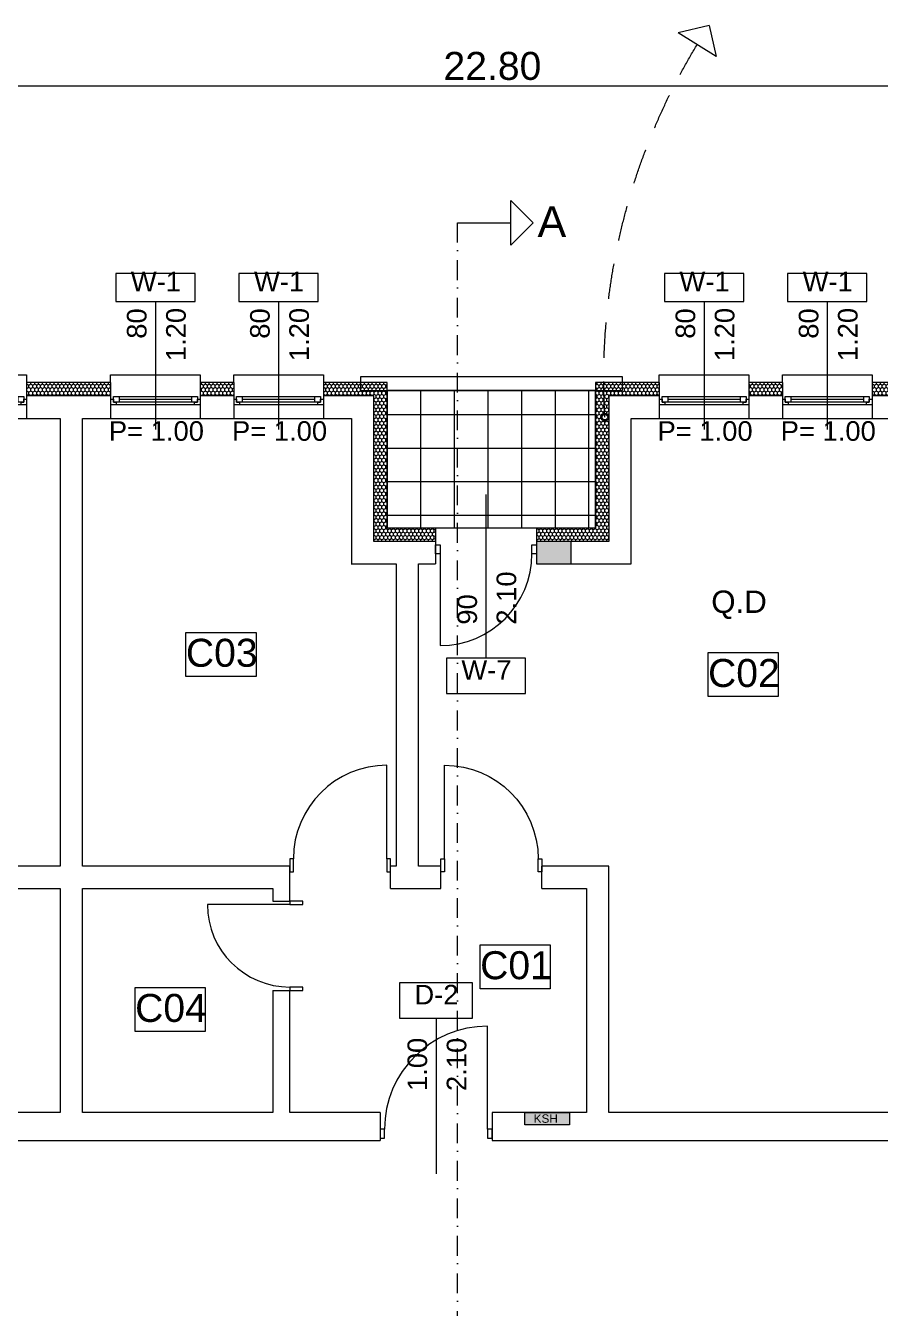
# Model space of a CAD drawing. Header units: feet. Extents: x 2565673 to 2678973, y -122443 to -81443.
# Drawn here: x 2584024 to 2591656, y -101510 to -90051 of the extents above; entities that cross this region are included whole.
import ezdxf
from ezdxf.enums import TextEntityAlignment as Align

# ---------------------------------------------------------------- set-up
doc = ezdxf.new("R2010")
doc.units = ezdxf.units.FT
doc.header["$MEASUREMENT"] = 0
doc.linetypes.add('Dot & Dashed', pattern=[335.138881, 176.388884, -88.194442, 0, -70.555556])
doc.linetypes.add('Long Dashed', pattern=[529.166651, 317.499995, -211.666656])
for name, color, linetype, lineweight in [('ARCHICAD Door Markers_Pen_No__20', 1, 'Continuous', 5), ('ARCHICAD Door Markers_Pen_No__60', 230, 'Continuous', 5), ('ARCHICAD Doors_Pen_No__1', 7, 'Continuous', 5), ('ARCHICAD Doors_Pen_No__60', 230, 'Continuous', 5), ('ARCHICAD Window Markers_Pen_No__20', 1, 'Continuous', 5), ('ARCHICAD Windows_Pen_No__20', 1, 'Continuous', 5), ('Columns_Pen_No__1', 7, 'Continuous', 5), ('Columns_Pen_No__6', 5, 'Continuous', 5), ('Dimensioning - General_Pen_No__41', 7, 'Continuous', 5), ('Exterior walls_Pen_No__1', 7, 'Continuous', 5), ('Exterior walls_Pen_No__20', 1, 'Continuous', 5), ('Shell - Roof_Pen_No__1', 7, 'Continuous', 5), ('Structural - Bearing_Pen_No__1', 7, 'Continuous', 5), ('Structural - Bearing_Pen_No__11', 171, 'Continuous', 5), ('Text blocks_Pen_No__1', 7, 'Continuous', 5), ('Text blocks_Pen_No__2', 8, 'Continuous', 5), ('Text blocks_Pen_No__20', 1, 'Continuous', 5)]:
    doc.layers.add(name, color=color, linetype=linetype, lineweight=lineweight)
for name, color, linetype in [('Columns', 7, 'Continuous'), ('Dimensioning - General', 7, 'Continuous'), ('Exterior walls', 7, 'Continuous'), ('Shell - Roof', 7, 'Continuous')]:
    doc.layers.add(name, color=color, linetype=linetype)
for name, color, linetype, lineweight, true_color in [('Exterior walls_Pen_No__14', 7, 'Continuous', 5, 0xbd8b17), ('Exterior walls_Pen_No__65', 7, 'Continuous', 5, 0x80c2ff), ('Structural - Bearing_Pen_No__82', 7, 'Continuous', 5, 0xaaaaaa)]:
    doc.layers.add(name, color=color, linetype=linetype, lineweight=lineweight, true_color=true_color)
doc.styles.add('GENERATED_STYLE_1', font='arial.ttf')
pattern_1 = [(90, (2247653.822, -76424.967), (-34.641016, 0), [20, -40]), (90, (2247636.502, -76394.967), (-34.641016, 0), [20, -40]), (150, (2247653.822, -76404.967), (17.320508, 30), [20, -40]), (150, (2247619.18, -76404.967), (17.320508, 30), [20, -40]), (210, (2247653.822, -76424.967), (-17.320508, 30), [20, -40]), (210, (2247619.18, -76424.967), (-17.320508, 30), [20, -40])]

# ---------------------------------------------------------------- blocks, each defined once
blk = doc.blocks.new('Window 22_4')
at = {"layer": 'ARCHICAD Windows_Pen_No__20', "color": 1, "linetype": 'Continuous', "lineweight": 5}
for p, q in [((-500, 150), (-500, 220)), ((-500, 220), (500, 220)), ((-500, 150), (-500, 30)), ((500, 220), (500, 150)), ((500, 150), (500, 30)), ((-500, 30), (-500, 0)), ((-500, 0), (-475, 0)), ((-500, 0), (-500, -50)), ((-500, 0), (-500, -50)), ((-475, 25), (-425, 25)), ((-475, -25), (-475, 25)), ((-475, 0), (-475, -25)), ((-425, 25), (425, 25)), ((-425, 25), (-425, -25)), ((-425, 25), (425, 25)), ((-425, 0), (425, 0)), ((425, -25), (425, 25)), ((425, 25), (475, 25)), ((475, 25), (475, -25)), ((475, -25), (475, 0)), ((475, 0), (500, 0)), ((500, 30), (500, 0)), ((500, 0), (500, -50)), ((500, 0), (500, -50)), ((-450, -50), (-500, -50)), ((-500, -50), (-500, -170)), ((-475, -25), (-450, -25)), ((-425, -25), (-475, -25)), ((-450, -25), (-450, -50)), ((450, -50), (-450, -50)), ((425, -25), (-425, -25)), ((475, -25), (425, -25)), ((450, -50), (450, -25)), ((450, -25), (475, -25)), ((500, -50), (450, -50)), ((500, -50), (500, -170)), ((-500, -170), (500, -170))]:
    blk.add_line(p, q, dxfattribs=at)
blk = doc.blocks.new('W Marker 22')
at = {"layer": 'ARCHICAD Window Markers_Pen_No__20', "color": 1, "linetype": 'Continuous', "lineweight": 5}
for p, q in [((0, -1045), (0, 100)), ((-354, -1045), (-354, -1295)), ((354, -1045), (-354, -1045)), ((354, -1295), (354, -1045)), ((-354, -1295), (354, -1295))]:
    blk.add_line(p, q, dxfattribs=at)
at = {"layer": 'ARCHICAD Window Markers_Pen_No__20', "color": 1, "lineweight": 5, "style": 'GENERATED_STYLE_1'}
for tag, p in [('AC_MarkerText_4', (-417, 72)), ('AC_MarkerText_1', (-220, -1257))]:
    blk.add_attdef(tag, text='', height=175, dxfattribs=at).set_placement(p, align=Align.BOTTOM_LEFT)
for tag, p in [('whDistCm', (322, -863)), ('A', (-28, -863))]:
    blk.add_attdef(tag, text='', height=175, rotation=90, dxfattribs=at).set_placement(p, align=Align.BOTTOM_LEFT)
blk = doc.blocks.new('Window 22_3')
at = {"layer": 'ARCHICAD Windows_Pen_No__20', "color": 1, "linetype": 'Continuous', "lineweight": 5}
for p, q in [((-400, 150), (-400, 220)), ((-400, 220), (400, 220)), ((-400, 150), (-400, 30)), ((400, 220), (400, 150)), ((400, 150), (400, 30)), ((-400, 30), (-400, 0)), ((-400, 0), (-375, 0)), ((-400, 0), (-400, -50)), ((-400, 0), (-400, -50)), ((-375, 25), (-325, 25)), ((-375, -25), (-375, 25)), ((-375, 0), (-375, -25)), ((-325, 25), (325, 25)), ((-325, 25), (-325, -25)), ((-325, 25), (325, 25)), ((-325, 0), (325, 0)), ((325, -25), (325, 25)), ((325, 25), (375, 25)), ((375, 25), (375, -25)), ((375, -25), (375, 0)), ((375, 0), (400, 0)), ((400, 30), (400, 0)), ((400, 0), (400, -50)), ((400, 0), (400, -50)), ((-350, -50), (-400, -50)), ((-400, -50), (-400, -170)), ((-375, -25), (-350, -25)), ((-325, -25), (-375, -25)), ((-350, -25), (-350, -50)), ((350, -50), (-350, -50)), ((325, -25), (-325, -25)), ((375, -25), (325, -25)), ((350, -50), (350, -25)), ((350, -25), (375, -25)), ((400, -50), (350, -50)), ((400, -50), (400, -170)), ((-400, -170), (400, -170))]:
    blk.add_line(p, q, dxfattribs=at)
blk = doc.blocks.new('Wall_6', base_point=(2595252, -93239))
at = {"layer": 'Exterior walls_Pen_No__14', "linetype": 'Continuous', "lineweight": 5, "true_color": 0xbd8b17}
h = blk.add_hatch(dxfattribs=at)
h.set_pattern_fill('STYROFOAM_SM_INSULATION', color=42, style=0, pattern_type=2)
h.set_pattern_definition(pattern_1)
h.paths.add_polyline_path([(2589112, -93239), (2589232, -93359), (2589682, -93359), (2589682, -93239)])
h = blk.add_hatch(dxfattribs=at)
h.set_pattern_fill('STYROFOAM_SM_INSULATION', color=42, style=0, pattern_type=2)
h.set_pattern_definition(pattern_1)
h.paths.add_polyline_path([(2590482, -93359), (2590782, -93359), (2590782, -93239), (2590482, -93239)])
h = blk.add_hatch(dxfattribs=at)
h.set_pattern_fill('STYROFOAM_SM_INSULATION', color=42, style=0, pattern_type=2)
h.set_pattern_definition(pattern_1)
h.paths.add_polyline_path([(2591582, -93359), (2592332, -93359), (2592332, -93239), (2591582, -93239)])
h = blk.add_hatch(dxfattribs=at)
h.set_pattern_fill('STYROFOAM_SM_INSULATION', color=42, style=0, pattern_type=2)
h.set_pattern_definition(pattern_1)
h.paths.add_polyline_path([(2593332, -93239), (2593332, -93359), (2593632, -93359), (2593632, -93239)])
h = blk.add_hatch(dxfattribs=at)
h.set_pattern_fill('STYROFOAM_SM_INSULATION', color=42, style=0, pattern_type=2)
h.set_pattern_definition(pattern_1)
h.paths.add_polyline_path([(2594632, -93359), (2595132, -93359), (2595252, -93239), (2594632, -93239)])
at = {"layer": 'Exterior walls_Pen_No__1', "color": 7, "linetype": 'Continuous', "lineweight": 5}
for p, q in [((2589682, -93239), (2589682, -93359)), ((2590482, -93239), (2590482, -93359)), ((2590782, -93239), (2590782, -93359)), ((2591582, -93239), (2591582, -93359)), ((2592332, -93239), (2592332, -93359)), ((2593332, -93239), (2593332, -93359)), ((2593632, -93239), (2593632, -93359)), ((2594632, -93239), (2594632, -93359)), ((2589682, -93359), (2589232, -93359)), ((2589682, -93359), (2589682, -93389)), ((2590782, -93359), (2590482, -93359)), ((2590482, -93359), (2590482, -93389)), ((2590782, -93359), (2590782, -93389)), ((2592332, -93359), (2591582, -93359)), ((2591582, -93359), (2591582, -93389)), ((2592332, -93359), (2592332, -93389)), ((2593632, -93359), (2593332, -93359)), ((2593332, -93359), (2593332, -93389)), ((2593632, -93359), (2593632, -93389)), ((2595132, -93359), (2594632, -93359)), ((2594632, -93359), (2594632, -93389)), ((2589682, -93389), (2589682, -93439)), ((2589682, -93439), (2589682, -93559)), ((2590482, -93389), (2590482, -93439)), ((2590482, -93439), (2590482, -93559)), ((2590782, -93389), (2590782, -93439)), ((2590782, -93439), (2590782, -93559)), ((2591582, -93389), (2591582, -93439)), ((2591582, -93439), (2591582, -93559)), ((2592332, -93389), (2592332, -93439)), ((2592332, -93439), (2592332, -93559)), ((2593332, -93389), (2593332, -93439)), ((2593332, -93439), (2593332, -93559)), ((2593632, -93389), (2593632, -93439)), ((2593632, -93439), (2593632, -93559)), ((2594632, -93389), (2594632, -93439)), ((2594632, -93439), (2594632, -93559))]:
    blk.add_line(p, q, dxfattribs=at)
at = {"layer": 'Exterior walls_Pen_No__1', "color": 7, "linetype": 'Continuous', "lineweight": 5, "flags": 128}
for points in [[(2589682, -93239), (2589112, -93239)], [(2590782, -93239), (2590482, -93239)], [(2592332, -93239), (2591582, -93239)], [(2593632, -93239), (2593332, -93239)], [(2595252, -93239), (2594632, -93239)], [(2589432, -93559), (2589682, -93559)], [(2590482, -93559), (2590782, -93559)], [(2591582, -93559), (2592332, -93559)], [(2593332, -93559), (2593632, -93559)], [(2594632, -93559), (2594932, -93559)]]:
    blk.add_lwpolyline(points, dxfattribs=at)
at = {"layer": 'ARCHICAD Window Markers_Pen_No__20', "color": 1, "lineweight": 5}
ref = blk.add_blockref('W Marker 22', (2590082, -93559), dxfattribs=dict(at, rotation=180))
ref.add_attrib('whDistCm', '1.20', dxfattribs={"color": 1, "lineweight": 5, "height": 175, "rotation": 90, "style": 'GENERATED_STYLE_1'}).set_placement((2590405, -93048), align=Align.BOTTOM_LEFT)
ref.add_attrib('AC_MarkerText_1', 'W-1', dxfattribs={"color": 1, "lineweight": 5, "height": 175, "rotation": 360, "style": 'GENERATED_STYLE_1'}).set_placement((2589862, -92477), align=Align.BOTTOM_LEFT)
ref.add_attrib('AC_MarkerText_2', '80', dxfattribs={"color": 1, "lineweight": 5, "height": 175, "rotation": 90, "style": 'GENERATED_STYLE_1'}).set_placement((2590055, -92848), align=Align.BOTTOM_LEFT)
ref.add_attrib('AC_MarkerText_4', 'P= 1.00', dxfattribs={"color": 1, "lineweight": 5, "height": 175, "rotation": 360, "style": 'GENERATED_STYLE_1'}).set_placement((2589666, -93812), align=Align.BOTTOM_LEFT)
ref = blk.add_blockref('W Marker 22', (2591182, -93559), dxfattribs=dict(at, rotation=180))
ref.add_attrib('whDistCm', '1.20', dxfattribs={"color": 1, "lineweight": 5, "height": 175, "rotation": 90, "style": 'GENERATED_STYLE_1'}).set_placement((2591505, -93048), align=Align.BOTTOM_LEFT)
ref.add_attrib('AC_MarkerText_1', 'W-1', dxfattribs={"color": 1, "lineweight": 5, "height": 175, "rotation": 360, "style": 'GENERATED_STYLE_1'}).set_placement((2590962, -92477), align=Align.BOTTOM_LEFT)
ref.add_attrib('AC_MarkerText_2', '80', dxfattribs={"color": 1, "lineweight": 5, "height": 175, "rotation": 90, "style": 'GENERATED_STYLE_1'}).set_placement((2591155, -92848), align=Align.BOTTOM_LEFT)
ref.add_attrib('AC_MarkerText_4', 'P= 1.00', dxfattribs={"color": 1, "lineweight": 5, "height": 175, "rotation": 360, "style": 'GENERATED_STYLE_1'}).set_placement((2590766, -93812), align=Align.BOTTOM_LEFT)
ref = blk.add_blockref('W Marker 22', (2592832, -93559), dxfattribs=dict(at, rotation=180))
ref.add_attrib('A', '1.00', dxfattribs={"color": 1, "lineweight": 5, "height": 175, "rotation": 90, "style": 'GENERATED_STYLE_1'}).set_placement((2592805, -93048), align=Align.BOTTOM_LEFT)
ref.add_attrib('whDistCm', '1.20', dxfattribs={"color": 1, "lineweight": 5, "height": 175, "rotation": 90, "style": 'GENERATED_STYLE_1'}).set_placement((2593155, -93048), align=Align.BOTTOM_LEFT)
ref.add_attrib('AC_MarkerText_1', 'W-2', dxfattribs={"color": 1, "lineweight": 5, "height": 175, "rotation": 360, "style": 'GENERATED_STYLE_1'}).set_placement((2592612, -92477), align=Align.BOTTOM_LEFT)
ref.add_attrib('AC_MarkerText_4', 'P= 1.00', dxfattribs={"color": 1, "lineweight": 5, "height": 175, "rotation": 360, "style": 'GENERATED_STYLE_1'}).set_placement((2592416, -93812), align=Align.BOTTOM_LEFT)
ref = blk.add_blockref('W Marker 22', (2594132, -93559), dxfattribs=dict(at, rotation=180))
ref.add_attrib('A', '1.00', dxfattribs={"color": 1, "lineweight": 5, "height": 175, "rotation": 90, "style": 'GENERATED_STYLE_1'}).set_placement((2594105, -93048), align=Align.BOTTOM_LEFT)
ref.add_attrib('whDistCm', '1.20', dxfattribs={"color": 1, "lineweight": 5, "height": 175, "rotation": 90, "style": 'GENERATED_STYLE_1'}).set_placement((2594455, -93048), align=Align.BOTTOM_LEFT)
ref.add_attrib('AC_MarkerText_1', 'W-2', dxfattribs={"color": 1, "lineweight": 5, "height": 175, "rotation": 360, "style": 'GENERATED_STYLE_1'}).set_placement((2593912, -92477), align=Align.BOTTOM_LEFT)
ref.add_attrib('AC_MarkerText_4', 'P= 1.00', dxfattribs={"color": 1, "lineweight": 5, "height": 175, "rotation": 360, "style": 'GENERATED_STYLE_1'}).set_placement((2593716, -93812), align=Align.BOTTOM_LEFT)
at = {"layer": 'ARCHICAD Windows_Pen_No__20', "color": 1, "linetype": 'Continuous', "lineweight": 5, "zscale": 1000}
for name, p in [('Window 22_3', (2590082, -93389)), ('Window 22_3', (2591182, -93389)), ('Window 22_4', (2592832, -93389)), ('Window 22_4', (2594132, -93389))]:
    blk.add_blockref(name, p, dxfattribs=at)
blk = doc.blocks.new('Wall_7', base_point=(2589112, -93239))
at = {"layer": 'Exterior walls_Pen_No__14', "linetype": 'Continuous', "lineweight": 5, "true_color": 0xbd8b17}
h = blk.add_hatch(dxfattribs=at)
h.set_pattern_fill('STYROFOAM_SM_INSULATION', color=42, style=0, pattern_type=2)
h.set_pattern_definition(pattern_1)
h.paths.add_polyline_path([(2589112, -93239), (2589112, -93583), (2589196, -93583), (2589179, -93578), (2589166, -93566), (2589161, -93548), (2589166, -93531), (2589179, -93518), (2589196, -93513), (2589214, -93518), (2589227, -93531), (2589231, -93548), (2589227, -93566), (2589214, -93578), (2589196, -93583), (2589232, -93583), (2589232, -93359)])
h = blk.add_hatch(dxfattribs=at)
h.set_pattern_fill('STYROFOAM_SM_INSULATION', color=42, style=0, pattern_type=2)
h.set_pattern_definition(pattern_1)
h.paths.add_polyline_path([(2589112, -93583), (2589112, -94539), (2589232, -94659), (2589232, -93583)])
at = {"layer": 'Exterior walls_Pen_No__1', "color": 7, "linetype": 'Continuous', "lineweight": 5}
for p, q in [((2589232, -93359), (2589232, -93583)), ((2589232, -93583), (2589232, -94659))]:
    blk.add_line(p, q, dxfattribs=at)
at = {"layer": 'Exterior walls_Pen_No__1', "color": 7, "linetype": 'Continuous', "lineweight": 5, "flags": 128}
for points in [[(2589112, -93239), (2589112, -94539)], [(2589432, -94859), (2589432, -93559)]]:
    blk.add_lwpolyline(points, dxfattribs=at)
blk = doc.blocks.new('Wall_8', base_point=(2589112, -94539))
at = {"layer": 'Exterior walls_Pen_No__14', "linetype": 'Continuous', "lineweight": 5, "true_color": 0xbd8b17}
h = blk.add_hatch(dxfattribs=at)
h.set_pattern_fill('STYROFOAM_SM_INSULATION', color=42, style=0, pattern_type=2)
h.set_pattern_definition(pattern_1)
h.paths.add_polyline_path([(2589112, -94539), (2588585, -94539), (2588585, -94659), (2589232, -94659)])
at = {"layer": 'Exterior walls_Pen_No__1', "color": 7, "linetype": 'Continuous', "lineweight": 5}
blk.add_line((2589232, -94659), (2588585, -94659), dxfattribs=at)
at = {"layer": 'Exterior walls_Pen_No__1', "color": 7, "linetype": 'Continuous', "lineweight": 5, "flags": 128}
for points in [[(2589112, -94539), (2588585, -94539)], [(2588585, -94539), (2588585, -94859)], [(2588585, -94859), (2589432, -94859)]]:
    blk.add_lwpolyline(points, dxfattribs=at)
blk = doc.blocks.new('Wall_9', base_point=(2587252, -94539))
at = {"layer": 'Exterior walls_Pen_No__14', "linetype": 'Continuous', "lineweight": 5, "true_color": 0xbd8b17}
h = blk.add_hatch(dxfattribs=at)
h.set_pattern_fill('STYROFOAM_SM_INSULATION', color=42, style=0, pattern_type=2)
h.set_pattern_definition(pattern_1)
h.paths.add_polyline_path([(2587252, -94539), (2587252, -93239), (2587132, -93359), (2587132, -94659)])
at = {"layer": 'Exterior walls_Pen_No__1', "color": 7, "linetype": 'Continuous', "lineweight": 5}
blk.add_line((2587132, -94659), (2587132, -93359), dxfattribs=at)
at = {"layer": 'Exterior walls_Pen_No__1', "color": 7, "linetype": 'Continuous', "lineweight": 5, "flags": 128}
for points in [[(2587252, -94539), (2587252, -93239)], [(2586932, -93559), (2586932, -94859)]]:
    blk.add_lwpolyline(points, dxfattribs=at)
blk = doc.blocks.new('Wall_10', base_point=(2587252, -93239))
at = {"layer": 'Exterior walls_Pen_No__14', "linetype": 'Continuous', "lineweight": 5, "true_color": 0xbd8b17}
h = blk.add_hatch(dxfattribs=at)
h.set_pattern_fill('STYROFOAM_SM_INSULATION', color=42, style=0, pattern_type=2)
h.set_pattern_definition(pattern_1)
h.paths.add_polyline_path([(2581732, -93239), (2581112, -93239), (2581232, -93359), (2581732, -93359)])
h = blk.add_hatch(dxfattribs=at)
h.set_pattern_fill('STYROFOAM_SM_INSULATION', color=42, style=0, pattern_type=2)
h.set_pattern_definition(pattern_1)
h.paths.add_polyline_path([(2582732, -93359), (2583032, -93359), (2583032, -93239), (2582732, -93239)])
h = blk.add_hatch(dxfattribs=at)
h.set_pattern_fill('STYROFOAM_SM_INSULATION', color=42, style=0, pattern_type=2)
h.set_pattern_definition(pattern_1)
h.paths.add_polyline_path([(2584032, -93359), (2584782, -93359), (2584782, -93239), (2584032, -93239)])
h = blk.add_hatch(dxfattribs=at)
h.set_pattern_fill('STYROFOAM_SM_INSULATION', color=42, style=0, pattern_type=2)
h.set_pattern_definition(pattern_1)
h.paths.add_polyline_path([(2585582, -93359), (2585882, -93359), (2585882, -93239), (2585582, -93239)])
h = blk.add_hatch(dxfattribs=at)
h.set_pattern_fill('STYROFOAM_SM_INSULATION', color=42, style=0, pattern_type=2)
h.set_pattern_definition(pattern_1)
h.paths.add_polyline_path([(2586682, -93359), (2587132, -93359), (2587252, -93239), (2586682, -93239)])
at = {"layer": 'Exterior walls_Pen_No__1', "color": 7, "linetype": 'Continuous', "lineweight": 5}
for p, q in [((2581732, -93239), (2581732, -93359)), ((2582732, -93239), (2582732, -93359)), ((2583032, -93239), (2583032, -93359)), ((2584032, -93239), (2584032, -93359)), ((2584782, -93239), (2584782, -93359)), ((2585582, -93239), (2585582, -93359)), ((2585882, -93239), (2585882, -93359)), ((2586682, -93239), (2586682, -93359)), ((2581732, -93359), (2581232, -93359)), ((2581732, -93359), (2581732, -93389)), ((2583032, -93359), (2582732, -93359)), ((2582732, -93359), (2582732, -93389)), ((2583032, -93359), (2583032, -93389)), ((2584782, -93359), (2584032, -93359)), ((2584032, -93359), (2584032, -93389)), ((2584782, -93359), (2584782, -93389)), ((2585882, -93359), (2585582, -93359)), ((2585582, -93359), (2585582, -93389)), ((2585882, -93359), (2585882, -93389)), ((2587132, -93359), (2586682, -93359)), ((2586682, -93359), (2586682, -93389)), ((2581732, -93389), (2581732, -93439)), ((2581732, -93439), (2581732, -93559)), ((2582732, -93389), (2582732, -93439)), ((2582732, -93439), (2582732, -93559)), ((2583032, -93389), (2583032, -93439)), ((2583032, -93439), (2583032, -93559)), ((2584032, -93389), (2584032, -93439)), ((2584032, -93439), (2584032, -93559)), ((2584782, -93389), (2584782, -93439)), ((2584782, -93439), (2584782, -93559)), ((2585582, -93389), (2585582, -93439)), ((2585582, -93439), (2585582, -93559)), ((2585882, -93389), (2585882, -93439)), ((2585882, -93439), (2585882, -93559)), ((2586682, -93389), (2586682, -93439)), ((2586682, -93439), (2586682, -93559))]:
    blk.add_line(p, q, dxfattribs=at)
at = {"layer": 'Exterior walls_Pen_No__1', "color": 7, "linetype": 'Continuous', "lineweight": 5, "flags": 128}
for points in [[(2581732, -93239), (2581112, -93239)], [(2583032, -93239), (2582732, -93239)], [(2584782, -93239), (2584032, -93239)], [(2585882, -93239), (2585582, -93239)], [(2587252, -93239), (2586682, -93239)], [(2581432, -93559), (2581732, -93559)], [(2582732, -93559), (2583032, -93559)], [(2584032, -93559), (2584332, -93559)], [(2584532, -93559), (2584782, -93559)], [(2585582, -93559), (2585882, -93559)], [(2586682, -93559), (2586932, -93559)]]:
    blk.add_lwpolyline(points, dxfattribs=at)
at = {"layer": 'ARCHICAD Window Markers_Pen_No__20', "color": 1, "lineweight": 5}
ref = blk.add_blockref('W Marker 22', (2582232, -93559), dxfattribs=dict(at, rotation=180))
ref.add_attrib('A', '1.00', dxfattribs={"color": 1, "lineweight": 5, "height": 175, "rotation": 90, "style": 'GENERATED_STYLE_1'}).set_placement((2582205, -93048), align=Align.BOTTOM_LEFT)
ref.add_attrib('whDistCm', '1.20', dxfattribs={"color": 1, "lineweight": 5, "height": 175, "rotation": 90, "style": 'GENERATED_STYLE_1'}).set_placement((2582555, -93048), align=Align.BOTTOM_LEFT)
ref.add_attrib('AC_MarkerText_1', 'W-2', dxfattribs={"color": 1, "lineweight": 5, "height": 175, "rotation": 360, "style": 'GENERATED_STYLE_1'}).set_placement((2582012, -92477), align=Align.BOTTOM_LEFT)
ref.add_attrib('AC_MarkerText_4', 'P= 1.00', dxfattribs={"color": 1, "lineweight": 5, "height": 175, "rotation": 360, "style": 'GENERATED_STYLE_1'}).set_placement((2581816, -93812), align=Align.BOTTOM_LEFT)
ref = blk.add_blockref('W Marker 22', (2583532, -93559), dxfattribs=dict(at, rotation=180))
ref.add_attrib('A', '1.00', dxfattribs={"color": 1, "lineweight": 5, "height": 175, "rotation": 90, "style": 'GENERATED_STYLE_1'}).set_placement((2583505, -93048), align=Align.BOTTOM_LEFT)
ref.add_attrib('whDistCm', '1.20', dxfattribs={"color": 1, "lineweight": 5, "height": 175, "rotation": 90, "style": 'GENERATED_STYLE_1'}).set_placement((2583855, -93048), align=Align.BOTTOM_LEFT)
ref.add_attrib('AC_MarkerText_1', 'W-2', dxfattribs={"color": 1, "lineweight": 5, "height": 175, "rotation": 360, "style": 'GENERATED_STYLE_1'}).set_placement((2583312, -92477), align=Align.BOTTOM_LEFT)
ref.add_attrib('AC_MarkerText_4', 'P= 1.00', dxfattribs={"color": 1, "lineweight": 5, "height": 175, "rotation": 360, "style": 'GENERATED_STYLE_1'}).set_placement((2583116, -93812), align=Align.BOTTOM_LEFT)
ref = blk.add_blockref('W Marker 22', (2585182, -93559), dxfattribs=dict(at, rotation=180))
ref.add_attrib('whDistCm', '1.20', dxfattribs={"color": 1, "lineweight": 5, "height": 175, "rotation": 90, "style": 'GENERATED_STYLE_1'}).set_placement((2585505, -93048), align=Align.BOTTOM_LEFT)
ref.add_attrib('AC_MarkerText_1', 'W-1', dxfattribs={"color": 1, "lineweight": 5, "height": 175, "rotation": 360, "style": 'GENERATED_STYLE_1'}).set_placement((2584962, -92477), align=Align.BOTTOM_LEFT)
ref.add_attrib('AC_MarkerText_2', '80', dxfattribs={"color": 1, "lineweight": 5, "height": 175, "rotation": 90, "style": 'GENERATED_STYLE_1'}).set_placement((2585155, -92848), align=Align.BOTTOM_LEFT)
ref.add_attrib('AC_MarkerText_4', 'P= 1.00', dxfattribs={"color": 1, "lineweight": 5, "height": 175, "rotation": 360, "style": 'GENERATED_STYLE_1'}).set_placement((2584766, -93812), align=Align.BOTTOM_LEFT)
ref = blk.add_blockref('W Marker 22', (2586282, -93559), dxfattribs=dict(at, rotation=180))
ref.add_attrib('whDistCm', '1.20', dxfattribs={"color": 1, "lineweight": 5, "height": 175, "rotation": 90, "style": 'GENERATED_STYLE_1'}).set_placement((2586605, -93048), align=Align.BOTTOM_LEFT)
ref.add_attrib('AC_MarkerText_1', 'W-1', dxfattribs={"color": 1, "lineweight": 5, "height": 175, "rotation": 360, "style": 'GENERATED_STYLE_1'}).set_placement((2586062, -92477), align=Align.BOTTOM_LEFT)
ref.add_attrib('AC_MarkerText_2', '80', dxfattribs={"color": 1, "lineweight": 5, "height": 175, "rotation": 90, "style": 'GENERATED_STYLE_1'}).set_placement((2586255, -92848), align=Align.BOTTOM_LEFT)
ref.add_attrib('AC_MarkerText_4', 'P= 1.00', dxfattribs={"color": 1, "lineweight": 5, "height": 175, "rotation": 360, "style": 'GENERATED_STYLE_1'}).set_placement((2585866, -93812), align=Align.BOTTOM_LEFT)
at = {"layer": 'ARCHICAD Windows_Pen_No__20', "color": 1, "linetype": 'Continuous', "lineweight": 5, "zscale": 1000}
for name, p in [('Window 22_4', (2582232, -93389)), ('Window 22_4', (2583532, -93389)), ('Window 22_3', (2585182, -93389)), ('Window 22_3', (2586282, -93389))]:
    blk.add_blockref(name, p, dxfattribs=at)
blk = doc.blocks.new('Storefront with Transom 22_4')
at = {"layer": 'ARCHICAD Doors_Pen_No__60', "color": 230, "linetype": 'Continuous', "lineweight": 5}
for p, q in [((460, 0), (460, 920)), ((-500, 150), (-500, 0)), ((500, 150), (500, 0)), ((-500, 0), (-500, -80)), ((-460, 0), (-500, 0)), ((-500, 0), (-500, -80)), ((-500, 0), (-500, -80)), ((-460, -80), (-460, 0)), ((460, 0), (460, -80)), ((500, 0), (460, 0)), ((500, -80), (500, 0)), ((500, 0), (500, -80)), ((500, 0), (500, -80)), ((-500, -80), (-460, -80)), ((-500, -80), (-500, -100)), ((460, -80), (500, -80)), ((500, -80), (500, -100))]:
    blk.add_line(p, q, dxfattribs=at)
blk.add_arc((460, 0), 920, 90, 180, dxfattribs=at)
blk = doc.blocks.new('D Marker 22')
at = {"layer": 'ARCHICAD Door Markers_Pen_No__60', "color": 230, "linetype": 'Continuous', "lineweight": 5}
for p, q in [((0, -1093), (0, 300)), ((-327, -1093), (-327, -1407)), ((327, -1093), (-327, -1093)), ((327, -1407), (327, -1093)), ((-327, -1407), (327, -1407))]:
    blk.add_line(p, q, dxfattribs=at)
at = {"layer": 'ARCHICAD Door Markers_Pen_No__60', "color": 230, "lineweight": 5, "style": 'GENERATED_STYLE_1'}
for tag, p in [('AC_MarkerText_3', (322, -793)), ('A', (-28, -793))]:
    blk.add_attdef(tag, text='', height=175, rotation=90, dxfattribs=at).set_placement(p, align=Align.BOTTOM_LEFT)
blk.add_attdef('AC_MarkerText_1', text='', height=175, dxfattribs=at).set_placement((-193, -1337), align=Align.BOTTOM_LEFT)
blk = doc.blocks.new('Wall_38', base_point=(2595132, -100009))
at = {"layer": 'Exterior walls_Pen_No__1', "color": 7, "linetype": 'Continuous', "lineweight": 5}
for p, q in [((2587188, -99759), (2587188, -99909)), ((2588188, -99759), (2588188, -99909)), ((2587188, -99909), (2587188, -99989)), ((2588188, -99909), (2588188, -99989)), ((2587188, -99989), (2587188, -100009)), ((2588188, -99989), (2588188, -100009))]:
    blk.add_line(p, q, dxfattribs=at)
at = {"layer": 'Exterior walls_Pen_No__1', "color": 7, "linetype": 'Continuous', "lineweight": 5, "flags": 128}
for points in [[(2584332, -99759), (2582632, -99759)], [(2586232, -99759), (2584532, -99759)], [(2587188, -99759), (2586382, -99759)], [(2589032, -99759), (2588188, -99759)], [(2591832, -99759), (2589232, -99759)], [(2582382, -100009), (2587188, -100009)], [(2588188, -100009), (2593982, -100009)]]:
    blk.add_lwpolyline(points, dxfattribs=at)
at = {"layer": 'ARCHICAD Door Markers_Pen_No__60', "color": 230, "lineweight": 5}
ref = blk.add_blockref('D Marker 22', (2587688, -100009), dxfattribs=dict(at, rotation=180))
ref.add_attrib('A', '1.00', dxfattribs={"color": 230, "lineweight": 5, "height": 175, "rotation": 90, "style": 'GENERATED_STYLE_1'}).set_placement((2587661, -99568), align=Align.BOTTOM_LEFT)
ref.add_attrib('AC_MarkerText_1', 'D-2', dxfattribs={"color": 230, "lineweight": 5, "height": 175, "rotation": 360, "style": 'GENERATED_STYLE_1'}).set_placement((2587495, -98847), align=Align.BOTTOM_LEFT)
ref.add_attrib('AC_MarkerText_3', '2.10', dxfattribs={"color": 230, "lineweight": 5, "height": 175, "rotation": 90, "style": 'GENERATED_STYLE_1'}).set_placement((2588011, -99568), align=Align.BOTTOM_LEFT)
at = {"layer": 'ARCHICAD Doors_Pen_No__60', "color": 230, "linetype": 'Continuous', "lineweight": 5, "zscale": 1000}
blk.add_blockref('Storefront with Transom 22_4', (2587688, -99909), dxfattribs=at)
blk = doc.blocks.new('Wall_41', base_point=(2584532, -100009))
at = {"layer": 'Exterior walls_Pen_No__1', "color": 7, "linetype": 'Continuous', "lineweight": 5, "flags": 128}
for points in [[(2584332, -93559), (2584332, -97559)], [(2584532, -97559), (2584532, -93559)], [(2584332, -97759), (2584332, -99759)], [(2584532, -99759), (2584532, -97759)]]:
    blk.add_lwpolyline(points, dxfattribs=at)
blk = doc.blocks.new('Entrance Door 22_3')
at = {"layer": 'ARCHICAD Doors_Pen_No__1', "color": 7, "linetype": 'Continuous', "lineweight": 5}
for p, q in [((418, 0), (418, 836)), ((-418, 0), (-450, 0)), ((-450, 0), (-450, -115)), ((-418, -115), (-418, 0)), ((450, 0), (418, 0)), ((418, 0), (418, -115)), ((450, -115), (450, 0)), ((-450, -115), (-450, -65)), ((-450, -115), (-450, -65)), ((450, -115), (450, -65)), ((450, -115), (450, -65)), ((-450, -115), (-418, -115)), ((-450, -265), (-450, -115)), ((418, -115), (450, -115)), ((450, -265), (450, -115))]:
    blk.add_line(p, q, dxfattribs=at)
blk.add_arc((418, 0), 836, 90, 180, dxfattribs=at)
blk = doc.blocks.new('Wall_42', base_point=(2584532, -97759))
at = {"layer": 'Exterior walls_Pen_No__1', "color": 7, "linetype": 'Continuous', "lineweight": 5}
for p, q in [((2586382, -97609), (2586382, -97559)), ((2586382, -97759), (2586382, -97609)), ((2587282, -97609), (2587282, -97559)), ((2587282, -97759), (2587282, -97609)), ((2587732, -97609), (2587732, -97559)), ((2587732, -97759), (2587732, -97609)), ((2588632, -97609), (2588632, -97559)), ((2588632, -97759), (2588632, -97609))]:
    blk.add_line(p, q, dxfattribs=at)
at = {"layer": 'Exterior walls_Pen_No__1', "color": 7, "linetype": 'Continuous', "lineweight": 5, "flags": 128}
for points in [[(2586382, -97559), (2584532, -97559)], [(2587332, -97559), (2587282, -97559)], [(2587732, -97559), (2587532, -97559)], [(2589232, -97559), (2588632, -97559)], [(2584532, -97759), (2586232, -97759)], [(2587282, -97759), (2587732, -97759)], [(2588632, -97759), (2589032, -97759)]]:
    blk.add_lwpolyline(points, dxfattribs=at)
at = {"layer": 'ARCHICAD Doors_Pen_No__1', "color": 7, "linetype": 'Continuous', "lineweight": 5, "zscale": 1000}
blk.add_blockref('Entrance Door 22_3', (2586832, -97494), dxfattribs=at)
at = {"layer": 'ARCHICAD Doors_Pen_No__1', "color": 7, "linetype": 'Continuous', "lineweight": 5, "xscale": -1, "zscale": 1000}
blk.add_blockref('Entrance Door 22_3', (2588182, -97494), dxfattribs=at)
blk = doc.blocks.new('Wall_43', base_point=(2589032, -97759))
at = {"layer": 'Exterior walls_Pen_No__1', "color": 7, "linetype": 'Continuous', "lineweight": 5, "flags": 128}
for points in [[(2589232, -99759), (2589232, -97559)], [(2589032, -97759), (2589032, -99759)]]:
    blk.add_lwpolyline(points, dxfattribs=at)
blk = doc.blocks.new('Wall_44', base_point=(2587532, -97759))
at = {"layer": 'Exterior walls_Pen_No__1', "color": 7, "linetype": 'Continuous', "lineweight": 5, "flags": 128}
for points in [[(2587332, -94859), (2587332, -97559)], [(2587532, -97559), (2587532, -94859)]]:
    blk.add_lwpolyline(points, dxfattribs=at)
blk = doc.blocks.new('Wall_48', base_point=(2579682, -97759))
at = {"layer": 'Exterior walls_Pen_No__1', "color": 7, "linetype": 'Continuous', "lineweight": 5}
for p, q in [((2580582, -97609), (2580582, -97559)), ((2580582, -97759), (2580582, -97609)), ((2581482, -97609), (2581482, -97559)), ((2581482, -97759), (2581482, -97609))]:
    blk.add_line(p, q, dxfattribs=at)
at = {"layer": 'Exterior walls_Pen_No__1', "color": 7, "linetype": 'Continuous', "lineweight": 5, "flags": 128}
for points in [[(2580582, -97559), (2579682, -97559)], [(2584332, -97559), (2581482, -97559)], [(2579682, -97759), (2580582, -97759)], [(2581482, -97759), (2582482, -97759)], [(2582632, -97759), (2584332, -97759)]]:
    blk.add_lwpolyline(points, dxfattribs=at)
at = {"layer": 'ARCHICAD Doors_Pen_No__1', "color": 7, "linetype": 'Continuous', "lineweight": 5, "xscale": -1, "zscale": 1000}
blk.add_blockref('Entrance Door 22_3', (2581032, -97494), dxfattribs=at)
blk = doc.blocks.new('Entrance Door 22_5')
at = {"layer": 'ARCHICAD Doors_Pen_No__1', "color": 7, "linetype": 'Continuous', "lineweight": 5}
for p, q in [((368, 0), (368, 736)), ((-400, 150), (-400, 0)), ((400, 150), (400, 0)), ((-368, 0), (-400, 0)), ((-400, 0), (-400, -115)), ((-368, -115), (-368, 0)), ((400, 0), (368, 0)), ((368, 0), (368, -115)), ((400, -115), (400, 0)), ((-400, -115), (-368, -115)), ((368, -115), (400, -115))]:
    blk.add_line(p, q, dxfattribs=at)
blk.add_arc((368, 0), 736, 90, 180, dxfattribs=at)
blk = doc.blocks.new('Wall_50', base_point=(2586232, -97759))
at = {"layer": 'Exterior walls_Pen_No__1', "color": 7, "linetype": 'Continuous', "lineweight": 5}
for p, q in [((2586232, -97871), (2586382, -97871)), ((2586232, -98671), (2586382, -98671))]:
    blk.add_line(p, q, dxfattribs=at)
at = {"layer": 'Exterior walls_Pen_No__1', "color": 7, "linetype": 'Continuous', "lineweight": 5, "flags": 128}
for points in [[(2586232, -97759), (2586232, -97871)], [(2586382, -97871), (2586382, -97759)], [(2586232, -98671), (2586232, -99759)], [(2586382, -99759), (2586382, -98671)]]:
    blk.add_lwpolyline(points, dxfattribs=at)
at = {"layer": 'ARCHICAD Doors_Pen_No__1', "color": 7, "linetype": 'Continuous', "lineweight": 5, "zscale": 1000, "rotation": 90}
blk.add_blockref('Entrance Door 22_5', (2586382, -98271), dxfattribs=at)
blk = doc.blocks.new('Wall_56', base_point=(2589232, -93189))
at = {"layer": 'Exterior walls_Pen_No__1', "color": 7, "linetype": 'Continuous', "lineweight": 5, "flags": 128}
for points in [[(2589352, -93189), (2587012, -93189)], [(2587132, -93309), (2589232, -93309)]]:
    blk.add_lwpolyline(points, dxfattribs=at)
blk = doc.blocks.new('Wall_57', base_point=(2589232, -93309))
at = {"layer": 'Exterior walls_Pen_No__1', "color": 7, "linetype": 'Continuous', "lineweight": 5, "flags": 128}
for points in [[(2589352, -93309), (2589352, -93189)], [(2589232, -93309), (2589352, -93309)]]:
    blk.add_lwpolyline(points, dxfattribs=at)
blk = doc.blocks.new('Wall_58', base_point=(2587132, -93309))
at = {"layer": 'Exterior walls_Pen_No__1', "color": 7, "linetype": 'Continuous', "lineweight": 5, "flags": 128}
for points in [[(2587012, -93189), (2587012, -93309)], [(2587012, -93309), (2587132, -93309)]]:
    blk.add_lwpolyline(points, dxfattribs=at)
blk = doc.blocks.new('Storefront with Transom 22')
at = {"layer": 'ARCHICAD Doors_Pen_No__60', "color": 230, "linetype": 'Continuous', "lineweight": 5}
for p, q in [((410, 0), (410, 820)), ((-450, 0), (-450, 90)), ((-450, -80), (-450, 0)), ((-450, 0), (-410, 0)), ((-450, -80), (-450, 0)), ((-450, -80), (-450, 0)), ((-410, 0), (-410, -80)), ((410, -80), (410, 0)), ((410, 0), (450, 0)), ((450, 0), (450, 90)), ((450, 0), (450, -80)), ((450, -80), (450, 0)), ((450, -80), (450, 0)), ((-410, -80), (-450, -80)), ((-450, -110), (-450, -80)), ((-450, -230), (-450, -110)), ((450, -80), (410, -80)), ((450, -110), (450, -80)), ((450, -230), (450, -110))]:
    blk.add_line(p, q, dxfattribs=at)
blk.add_arc((410, 0), 820, 90, 180, dxfattribs=at)
blk = doc.blocks.new('D Marker 22_4')
at = {"layer": 'ARCHICAD Door Markers_Pen_No__20', "color": 1, "linetype": 'Continuous', "lineweight": 5}
for p, q in [((354, 1157), (-354, 1157)), ((-354, 1157), (-354, 843)), ((354, 843), (354, 1157)), ((-354, 843), (354, 843)), ((0, 843), (0, -620))]:
    blk.add_line(p, q, dxfattribs=at)
at = {"layer": 'ARCHICAD Door Markers_Pen_No__20', "color": 1, "lineweight": 5, "style": 'GENERATED_STYLE_1'}
for tag, rotation, p in [('AC_MarkerText_1', 180, (220, 1208)), ('AC_MarkerText_3', 270, (-322, 657)), ('AC_MarkerText_2', 270, (28, 657))]:
    blk.add_attdef(tag, text='', height=175, rotation=rotation, dxfattribs=at).set_placement(p, align=Align.BOTTOM_LEFT)
blk = doc.blocks.new('Wall_68', base_point=(2588375, -94539))
at = {"layer": 'Exterior walls_Pen_No__14', "linetype": 'Continuous', "lineweight": 5, "true_color": 0xbd8b17}
h = blk.add_hatch(dxfattribs=at)
h.set_pattern_fill('STYROFOAM_SM_INSULATION', color=42, style=0, pattern_type=2)
h.set_pattern_definition(pattern_1)
h.paths.add_polyline_path([(2587252, -94539), (2587132, -94659), (2587685, -94659), (2587685, -94539)])
at = {"layer": 'Exterior walls_Pen_No__1', "color": 7, "linetype": 'Continuous', "lineweight": 5}
for p, q in [((2587685, -94539), (2587685, -94659)), ((2588585, -94539), (2588585, -94659)), ((2587685, -94659), (2587132, -94659)), ((2587685, -94659), (2587685, -94689)), ((2587685, -94689), (2587685, -94769)), ((2588585, -94659), (2588585, -94689)), ((2588585, -94689), (2588585, -94769)), ((2587685, -94769), (2587685, -94859)), ((2588585, -94769), (2588585, -94859))]:
    blk.add_line(p, q, dxfattribs=at)
at = {"layer": 'Exterior walls_Pen_No__1', "color": 7, "linetype": 'Continuous', "lineweight": 5, "flags": 128}
for points in [[(2587685, -94539), (2587252, -94539)], [(2586932, -94859), (2587332, -94859)], [(2587532, -94859), (2587685, -94859)]]:
    blk.add_lwpolyline(points, dxfattribs=at)
at = {"layer": 'ARCHICAD Door Markers_Pen_No__20', "color": 1, "lineweight": 5}
ref = blk.add_blockref('D Marker 22_4', (2588135, -94859), dxfattribs=dict(at, rotation=180))
ref.add_attrib('AC_MarkerText_1', 'W-7', dxfattribs={"color": 1, "lineweight": 5, "height": 175, "rotation": 360, "style": 'GENERATED_STYLE_1'}).set_placement((2587915, -95947), align=Align.BOTTOM_LEFT)
ref.add_attrib('AC_MarkerText_2', '90', dxfattribs={"color": 1, "lineweight": 5, "height": 175, "rotation": 90, "style": 'GENERATED_STYLE_1'}).set_placement((2588107, -95402), align=Align.BOTTOM_LEFT)
ref.add_attrib('AC_MarkerText_3', '2.10', dxfattribs={"color": 1, "lineweight": 5, "height": 175, "rotation": 90, "style": 'GENERATED_STYLE_1'}).set_placement((2588457, -95402), align=Align.BOTTOM_LEFT)
at = {"layer": 'ARCHICAD Doors_Pen_No__60', "color": 230, "linetype": 'Continuous', "lineweight": 5, "zscale": 1000, "rotation": 180}
blk.add_blockref('Storefront with Transom 22', (2588135, -94769), dxfattribs=at)
blk = doc.blocks.new('Column_4', base_point=(2589196, -93548))
at = {"layer": 'Columns_Pen_No__1', "color": 7, "linetype": 'Continuous', "lineweight": 5}
blk.add_circle((2589196, -93548), 35, dxfattribs=at)
at = {"layer": 'Columns_Pen_No__6', "color": 5, "linetype": 'Continuous', "lineweight": 5}
blk.add_circle((2589196, -93548), 25, dxfattribs=at)
blk = doc.blocks.new('Line_4', base_point=(2587881, -91813))
at = {"layer": 'Exterior walls_Pen_No__20', "color": 1, "linetype": 'Continuous', "lineweight": 5}
for p, q in [((2588557, -91813), (2588357, -91613)), ((2588357, -92013), (2588357, -91613)), ((2587881, -91813), (2588357, -91813)), ((2588557, -91813), (2588357, -92013))]:
    blk.add_line(p, q, dxfattribs=at)
blk = doc.blocks.new('Polyline_1', base_point=(2589196, -93548))
at = {"layer": 'Shell - Roof_Pen_No__1', "color": 7, "linetype": 'Continuous', "lineweight": 5}
for p, q in [((2590127, -90051), (2589851, -90114)), ((2590127, -90051), (2590190, -90327)), ((2590190, -90327), (2589851, -90114))]:
    blk.add_line(p, q, dxfattribs=at)
at = {"layer": 'Shell - Roof_Pen_No__1', "color": 7, "linetype": 'Long Dashed', "lineweight": 5, "flags": 128}
blk.add_lwpolyline([(2589196, -93548, -0.152506), (2590020, -90220)], format="xyb", dxfattribs=at)

msp = doc.modelspace()

# ---------------------------------------------------------------- hatches: boundary and pattern name
at = {"layer": 'Exterior walls_Pen_No__65', "linetype": 'Continuous', "lineweight": 5, "true_color": 0x80c2ff}
msp.add_hatch(color=151, dxfattribs=at).paths.add_polyline_path([(2588479.934, -99869.236), (2588479.934, -99759.236), (2588879.934, -99759.236), (2588879.934, -99869.236)])
at = {"layer": 'Structural - Bearing_Pen_No__11', "linetype": 'Continuous', "lineweight": 5}
msp.add_hatch(color=171, dxfattribs=at).paths.add_polyline_path([(2588584.668, -94859.236), (2588894.664, -94859.236), (2588894.664, -94659.236), (2588584.668, -94659.236)])
at = {"layer": 'Structural - Bearing_Pen_No__82', "linetype": 'Continuous', "lineweight": 5, "true_color": 0xaaaaaa}
h = msp.add_hatch(dxfattribs=at)
h.set_pattern_fill('GRID_30X30', color=253, style=0, pattern_type=2)
h.set_pattern_definition([(0, (2247653.82, -76424.97), (0, 300), []), (90, (2247653.82, -76424.97), (-300, 0), [])])
h.paths.add_polyline_path([(2589112.326, -94537.611), (2589112.326, -93309.236), (2587252.326, -93309.236), (2587252.326, -94537.611)])

# ---------------------------------------------------------------- linework, layer by layer
at = {"layer": 'Dimensioning - General', "color": 7, "linetype": 'Continuous', "lineweight": 5}
msp.add_line((2576912.326, -90589.236), (2599452.326, -90589.236), dxfattribs=at)
at = {"layer": 'Exterior walls_Pen_No__1', "color": 7, "linetype": 'Continuous', "lineweight": 5, "flags": 128}
msp.add_lwpolyline([(2588479.934, -99869.236), (2588479.934, -99759.236), (2588879.934, -99759.236), (2588879.934, -99869.236)], close=True, dxfattribs=at)
at = {"layer": 'Exterior walls_Pen_No__20', "color": 1, "linetype": 'Dot & Dashed', "lineweight": 5}
msp.add_line((2587881.214, -111432.096), (2587881.214, -91812.772), dxfattribs=at)
at = {"layer": 'Structural - Bearing_Pen_No__1', "color": 7, "linetype": 'Continuous', "lineweight": 5, "flags": 128}
for points in [[(2589112.326, -94537.611), (2589112.326, -93309.236), (2587252.326, -93309.236), (2587252.326, -94537.611)], [(2588584.668, -94859.236), (2588894.664, -94859.236), (2588894.664, -94659.236), (2588584.668, -94659.236)]]:
    msp.add_lwpolyline(points, close=True, dxfattribs=at)
at = {"layer": 'Text blocks_Pen_No__2', "color": 8, "linetype": 'Continuous', "lineweight": 5, "flags": 128}
for points in [[(2585454.41, -95471.223), (2586080.697, -95471.223), (2586080.697, -95864.081), (2585454.41, -95864.081)], [(2590117.282, -95651.845), (2590743.568, -95651.845), (2590743.568, -96044.702), (2590117.282, -96044.702)], [(2588082.183, -98262.232), (2588708.471, -98262.232), (2588708.471, -98655.09), (2588082.183, -98655.09)], [(2585001.107, -98643.945), (2585627.396, -98643.945), (2585627.396, -99036.802), (2585001.107, -99036.802)]]:
    msp.add_lwpolyline(points, close=True, dxfattribs=at)

# ---------------------------------------------------------------- block references
at = {"layer": 'Columns', "color": 5, "lineweight": 5}
msp.add_blockref('Column_4', (2589196.287, -93548.008), dxfattribs=at)
at = {"layer": 'Exterior walls', "color": 1, "linetype": 'Continuous', "lineweight": 5}
msp.add_blockref('Line_4', (2587881.214, -91812.772), dxfattribs=at)
at = {"layer": 'Exterior walls', "color": 7, "lineweight": 5}
for name, p in [('Wall_10', (2587252.326, -93239.236)), ('Wall_6', (2595252.326, -93239.236)), ('Wall_9', (2587252.326, -94539.236)), ('Wall_56', (2589232.326, -93189.236)), ('Wall_58', (2587132.326, -93309.236)), ('Wall_7', (2589112.326, -93239.236)), ('Wall_57', (2589232.326, -93309.236)), ('Wall_41', (2584532.326, -100009.236)), ('Wall_68', (2588374.673, -94539.236)), ('Wall_8', (2589112.326, -94539.236)), ('Wall_44', (2587532.326, -97759.236)), ('Wall_48', (2579682.326, -97759.236)), ('Wall_42', (2584532.326, -97759.236)), ('Wall_43', (2589032.326, -97759.236)), ('Wall_50', (2586232.326, -97759.236)), ('Wall_38', (2595132.326, -100009.236))]:
    msp.add_blockref(name, p, dxfattribs=at)
at = {"layer": 'Shell - Roof', "color": 7, "linetype": 'Long Dashed', "lineweight": 5}
msp.add_blockref('Polyline_1', (2589196.287, -93548.008), dxfattribs=at)

# ---------------------------------------------------------------- texts
at = {"layer": 'Dimensioning - General', "color": 7, "lineweight": 5, "insert": (2587754.897, -90539.236), "char_height": 250, "attachment_point": 7, "style": 'GENERATED_STYLE_1'}
msp.add_mtext('\\A1;22.80', dxfattribs=at)
at = {"layer": 'Dimensioning - General_Pen_No__41', "color": 7, "linetype": 'Continuous', "lineweight": 5, "insert": (2590145.955, -95352.34), "char_height": 200, "attachment_point": 7, "style": 'GENERATED_STYLE_1'}
msp.add_mtext('\\A1;Q.D', dxfattribs=at)
at = {"layer": 'Text blocks_Pen_No__1', "color": 7, "linetype": 'Continuous', "lineweight": 5, "insert": (2588668.011, -99777.059), "char_height": 75, "attachment_point": 2, "style": 'GENERATED_STYLE_1'}
msp.add_mtext('\\A1;KSH', dxfattribs=at)
at = {"layer": 'Text blocks_Pen_No__2', "color": 8, "linetype": 'Continuous', "lineweight": 5, "char_height": 250, "attachment_point": 1, "style": 'GENERATED_STYLE_1'}
for s, insert in [('\\A1;C03', (2585454.41, -95528.366)), ('\\A1;C02', (2590117.282, -95708.988)), ('\\A1;C01', (2588082.183, -98319.375)), ('\\A1;C04', (2585001.107, -98701.088))]:
    msp.add_mtext(s, dxfattribs=dict(at, insert=insert))
at = {"layer": 'Text blocks_Pen_No__20', "color": 1, "linetype": 'Continuous', "lineweight": 5, "insert": (2588851.232, -91663.876), "char_height": 275, "attachment_point": 3, "style": 'GENERATED_STYLE_1'}
msp.add_mtext('\\A1;A', dxfattribs=at)

doc.saveas('drawing.dxf')
